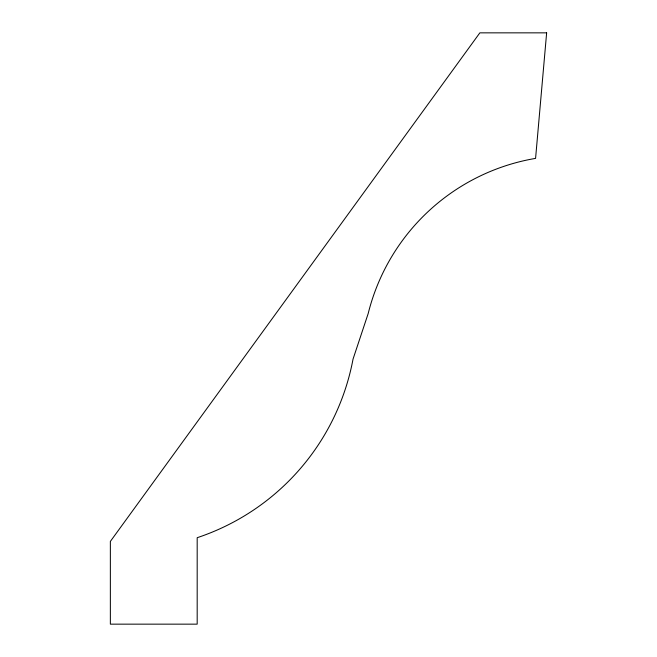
<?xml version="1.0" encoding="UTF-8"?>
<svg xmlns="http://www.w3.org/2000/svg" width="657" height="657" viewBox="0 0 657 657"><rect width="100%" height="100%" fill="white"/><g stroke="black" fill="none" stroke-linecap="round" stroke-linejoin="round"><path stroke-width="0.99" d="M546.64 32.85L535.578 158.386A208.384 208.384 0 0 0 368.175 313.586L353.031 359.133A233.646 233.646 0 0 1 197.182 537.705L197.182 624.15L110.36 624.15L110.36 541.417L479.856 32.85L546.64 32.85"/></g></svg>
